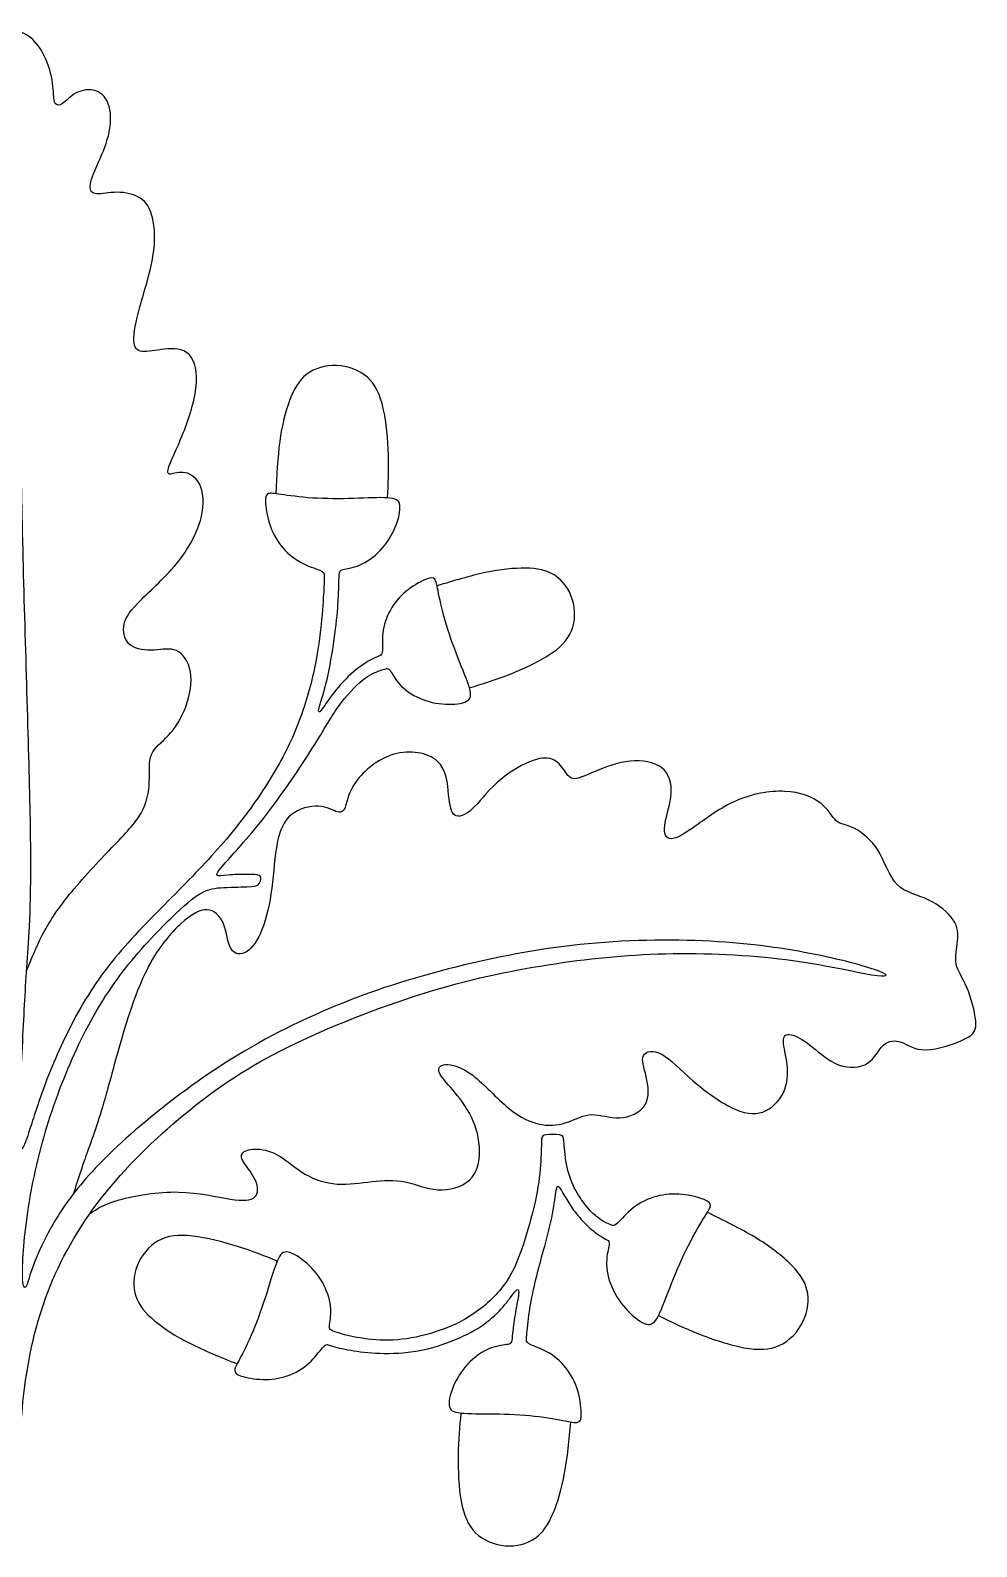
# Model space of a CAD drawing. Header units: millimetres. Extents: x -100 to 100, y -108 to 99.
# Drawn here: x 75.32 to 100.02, y -48.99 to -9.4 of the extents above; entities that cross this region are included whole.
import ezdxf

# ---------------------------------------------------------------- set-up
doc = ezdxf.new("R2010")
doc.units = ezdxf.units.MM
doc.header["$MEASUREMENT"] = 0

msp = doc.modelspace()

# ---------------------------------------------------------------- linework, layer by layer
at = {"color": 5, "linetype": 'ByBlock', "lineweight": -2}
for points, knots in [([(75.221, -33.962), (75.343, -33.656), (75.465, -33.35), (75.632, -33.027), (75.799, -32.705), (76.012, -32.366), (76.337, -31.965), (76.662, -31.563), (77.101, -31.098), (77.798, -30.371), (78.057, -30.109), (78.365, -29.565), (78.415, -29.283), (78.425, -29.015), (78.435, -28.748), (78.405, -28.496), (78.483, -28.308), (78.561, -28.121), (78.747, -27.998), (79.099, -27.616), (79.265, -27.357), (79.376, -27.059), (79.487, -26.76), (79.544, -26.421), (79.497, -26.149), (79.451, -25.877), (79.301, -25.671), (79.132, -25.595), (78.963, -25.518), (78.774, -25.572), (78.554, -25.583), (78.335, -25.595), (78.086, -25.565), (77.937, -25.455), (77.788, -25.346), (77.688, -24.967), (77.867, -24.622), (78.125, -24.355), (78.382, -24.088), (78.807, -23.726), (79.132, -23.329), (79.457, -22.933), (79.683, -22.501), (79.778, -22.129), (79.872, -21.758), (79.836, -21.446), (79.731, -21.245), (79.627, -21.044), (79.454, -20.954), (79.301, -20.943), (79.149, -20.931), (79.016, -20.997), (78.953, -20.987), (78.89, -20.978), (78.896, -20.891), (78.959, -20.73), (79.022, -20.569), (79.142, -20.334), (79.285, -19.977), (79.427, -19.62), (79.593, -19.142), (79.642, -18.744), (79.69, -18.345), (79.62, -18.027), (79.461, -17.866), (79.301, -17.705), (79.052, -17.701), (78.822, -17.726), (78.591, -17.751), (78.378, -17.804), (78.237, -17.788), (78.096, -17.771), (78.027, -17.685), (78.02, -17.496), (78.013, -17.306), (78.07, -17.014), (78.289, -16.221), (78.452, -15.72), (78.521, -15.301), (78.591, -14.883), (78.568, -14.548), (78.508, -14.299), (78.448, -14.05), (78.352, -13.887), (78.189, -13.783), (78.027, -13.678), (77.798, -13.632), (77.376, -13.632), (77.183, -13.678), (77.057, -13.67), (76.931, -13.662), (76.871, -13.599), (76.881, -13.466), (76.891, -13.333), (76.971, -13.131), (77.071, -12.903), (77.17, -12.676), (77.29, -12.423), (77.356, -12.156), (77.423, -11.889), (77.436, -11.607), (77.378, -11.394), (77.32, -11.182), (77.19, -11.039), (77.028, -10.983), (76.865, -10.927), (76.669, -10.956), (76.515, -11.039), (76.36, -11.122), (76.247, -11.258), (76.068, -11.375), (76.002, -11.355), (75.935, -11.272), (75.935, -11.209), (75.925, -11.059), (75.916, -10.91), (75.896, -10.674), (75.824, -10.43), (75.753, -10.186), (75.63, -9.934), (75.491, -9.761), (75.351, -9.589), (75.195, -9.496), (75.067, -9.449), (74.938, -9.403), (74.837, -9.403), (74.736, -9.403)], [-1, -1, -1, -1, -0.956522, -0.956522, -0.956522, -0.934783, -0.934783, -0.934783, -0.913043, -0.913043, -0.891304, -0.891304, -0.869565, -0.869565, -0.869565, -0.847826, -0.847826, -0.847826, -0.826087, -0.826087, -0.804348, -0.804348, -0.804348, -0.782608, -0.782608, -0.782608, -0.760869, -0.760869, -0.760869, -0.73913, -0.73913, -0.73913, -0.717391, -0.717391, -0.717391, -0.695652, -0.673913, -0.673913, -0.673913, -0.652173, -0.652173, -0.652173, -0.630434, -0.630434, -0.630434, -0.608695, -0.608695, -0.608695, -0.586956, -0.586956, -0.586956, -0.565217, -0.565217, -0.565217, -0.543478, -0.543478, -0.543478, -0.521738, -0.521738, -0.521738, -0.499999, -0.499999, -0.499999, -0.47826, -0.47826, -0.47826, -0.456521, -0.456521, -0.456521, -0.434782, -0.434782, -0.434782, -0.413043, -0.413043, -0.413043, -0.391303, -0.391303, -0.369564, -0.369564, -0.369564, -0.347825, -0.347825, -0.347825, -0.326086, -0.326086, -0.326086, -0.304347, -0.304347, -0.282608, -0.282608, -0.282608, -0.260868, -0.260868, -0.260868, -0.239129, -0.239129, -0.239129, -0.21739, -0.21739, -0.21739, -0.195651, -0.195651, -0.195651, -0.173912, -0.173912, -0.173912, -0.152173, -0.152173, -0.152173, -0.130433, -0.130433, -0.108694, -0.108694, -0.086955, -0.086955, -0.086955, -0.065216, -0.065216, -0.065216, -0.043477, -0.043477, -0.043477, -0.021738, -0.021738, -0.021738, 0, 0, 0, 0]), ([(83.369, -23.964), (83.372, -23.831), (83.376, -23.698), (83.382, -23.615), (83.388, -23.532), (83.397, -23.499), (83.483, -23.476), (83.569, -23.453), (83.733, -23.439), (83.913, -23.365), (84.093, -23.29), (84.289, -23.154), (84.453, -22.98), (84.617, -22.805), (84.75, -22.593), (84.841, -22.376), (84.933, -22.158), (84.982, -21.936), (84.962, -21.801), (84.943, -21.667), (84.853, -21.62), (84.644, -21.607), (84.435, -21.594), (84.106, -21.614), (83.754, -21.624), (83.402, -21.634), (83.027, -21.634), (82.69, -21.612), (82.353, -21.591), (82.055, -21.547), (81.864, -21.519), (81.673, -21.491), (81.59, -21.478), (81.535, -21.498), (81.48, -21.518), (81.454, -21.571), (81.457, -21.708), (81.461, -21.846), (81.494, -22.069), (81.56, -22.278), (81.626, -22.487), (81.726, -22.683), (81.864, -22.857), (82.002, -23.031), (82.178, -23.184), (82.368, -23.288), (82.559, -23.393), (82.765, -23.449), (82.873, -23.494), (82.981, -23.539), (82.991, -23.572), (82.994, -23.725), (82.987, -23.844), (82.976, -24.05), (82.964, -24.257), (82.947, -24.549), (82.871, -25.28), (82.811, -25.718), (82.708, -26.181), (82.605, -26.644), (82.459, -27.132), (82.27, -27.6), (82.081, -28.068), (81.848, -28.516), (81.261, -29.459), (80.906, -29.954), (80.511, -30.428), (80.116, -30.903), (79.681, -31.358), (79.19, -31.856), (78.698, -32.354), (78.151, -32.895), (77.251, -33.937), (76.899, -34.438), (76.577, -35.016), (76.255, -35.593), (75.963, -36.247), (75.545, -37.323), (75.419, -37.744), (75.319, -38.051), (75.22, -38.358), (75.147, -38.551), (75.099, -38.604), (75.05, -38.657), (75.027, -38.571), (75.035, -38.05), (75.044, -37.528), (75.084, -36.572), (75.12, -35.791), (75.157, -35.009), (75.19, -34.402), (75.236, -33.744), (75.283, -33.087), (75.343, -32.38), (75.33, -30.816), (75.318, -29.252), (75.233, -26.831), (75.168, -24.488), (75.104, -22.144), (75.059, -19.879), (75.023, -17.79), (74.987, -15.701), (74.961, -13.789), (74.934, -12.793), (74.907, -11.797), (74.88, -11.717), (74.847, -11.678), (74.814, -11.638), (74.775, -11.638), (74.736, -11.637)], [4, 4, 4, 4, 4.025641, 4.025641, 4.025641, 4.051283, 4.051283, 4.051283, 4.076924, 4.076924, 4.076924, 4.102565, 4.102565, 4.102565, 4.128206, 4.128206, 4.128206, 4.153848, 4.153848, 4.153848, 4.179489, 4.179489, 4.179489, 4.20513, 4.20513, 4.20513, 4.230771, 4.230771, 4.230771, 4.256413, 4.256413, 4.256413, 4.282054, 4.282054, 4.282054, 4.307695, 4.307695, 4.307695, 4.333336, 4.333336, 4.333336, 4.358978, 4.358978, 4.358978, 4.384619, 4.384619, 4.384619, 4.41026, 4.41026, 4.41026, 4.435902, 4.435902, 4.461543, 4.461543, 4.461543, 4.487184, 4.487184, 4.512825, 4.512825, 4.512825, 4.538467, 4.538467, 4.538467, 4.564108, 4.564108, 4.589749, 4.589749, 4.589749, 4.61539, 4.61539, 4.61539, 4.641032, 4.641032, 4.666673, 4.666673, 4.666673, 4.692314, 4.692314, 4.717956, 4.717956, 4.717956, 4.743597, 4.743597, 4.743597, 4.769238, 4.769238, 4.769238, 4.794879, 4.794879, 4.794879, 4.820521, 4.820521, 4.820521, 4.846162, 4.846162, 4.846162, 4.871803, 4.871803, 4.871803, 4.897444, 4.897444, 4.897444, 4.923086, 4.923086, 4.923086, 4.948727, 4.948727, 4.948727, 5, 5, 5, 5]), ([(84.644, -21.607), (84.66, -21.248), (84.677, -20.889), (84.666, -20.486), (84.654, -20.083), (84.614, -19.634), (84.533, -19.276), (84.451, -18.917), (84.329, -18.649), (83.904, -18.27), (83.602, -18.161), (83.311, -18.149), (83.021, -18.137), (82.742, -18.224), (82.536, -18.381), (82.33, -18.539), (82.198, -18.768), (81.975, -19.359), (81.886, -19.721), (81.829, -20.138), (81.773, -20.555), (81.75, -21.027), (81.727, -21.499)], [0, 0, 0, 0, 0.111111, 0.111111, 0.111111, 0.222222, 0.222222, 0.222222, 0.333333, 0.333333, 0.444444, 0.444444, 0.444444, 0.555556, 0.555556, 0.555556, 0.666667, 0.666667, 0.777778, 0.777778, 0.777778, 1, 1, 1, 1]), ([(84.452, -26.114), (84.504, -26.096), (84.556, -26.079), (84.64, -26.059), (84.673, -26.056), (84.77, -26.196), (84.835, -26.34), (84.961, -26.478), (85.086, -26.616), (85.272, -26.748), (85.692, -26.932), (85.926, -26.983), (86.152, -26.995), (86.377, -27.007), (86.594, -26.98), (86.708, -26.919), (86.823, -26.858), (86.836, -26.762), (86.78, -26.569), (86.725, -26.376), (86.601, -26.087), (86.478, -25.773), (86.356, -25.459), (86.235, -25.121), (86.056, -24.5), (85.999, -24.217), (85.926, -23.855), (85.911, -23.775), (85.876, -23.733), (85.84, -23.69), (85.784, -23.683), (85.661, -23.73), (85.538, -23.778), (85.348, -23.879), (85.014, -24.134), (84.87, -24.287), (84.757, -24.467), (84.644, -24.648), (84.564, -24.856), (84.531, -25.061), (84.498, -25.267), (84.514, -25.471), (84.508, -25.582), (84.503, -25.694), (84.476, -25.714), (84.439, -25.73), (84.402, -25.747), (84.354, -25.761), (84.239, -25.821), (84.125, -25.882), (83.943, -25.989), (83.758, -26.147), (83.573, -26.304), (83.384, -26.512), (83.235, -26.703), (83.086, -26.895), (82.979, -27.071), (82.914, -27.151), (82.849, -27.23), (82.828, -27.214), (82.856, -27.097), (82.884, -26.98), (82.962, -26.762), (83.036, -26.464), (83.11, -26.166), (83.179, -25.788), (83.233, -25.428), (83.286, -25.068), (83.322, -24.726), (83.342, -24.485), (83.362, -24.244), (83.366, -24.104), (83.369, -23.964)], [3, 3, 3, 3, 3.037037, 3.037037, 3.074074, 3.074074, 3.111111, 3.111111, 3.111111, 3.148148, 3.148148, 3.185185, 3.185185, 3.185185, 3.222222, 3.222222, 3.222222, 3.259259, 3.259259, 3.259259, 3.296296, 3.296296, 3.296296, 3.333333, 3.333333, 3.37037, 3.37037, 3.407407, 3.407407, 3.407407, 3.444444, 3.444444, 3.444444, 3.481481, 3.481481, 3.518519, 3.518519, 3.518519, 3.555556, 3.555556, 3.555556, 3.592593, 3.592593, 3.592593, 3.62963, 3.62963, 3.62963, 3.666667, 3.666667, 3.666667, 3.703704, 3.703704, 3.703704, 3.740741, 3.740741, 3.740741, 3.777778, 3.777778, 3.777778, 3.814815, 3.814815, 3.814815, 3.851852, 3.851852, 3.851852, 3.888889, 3.888889, 3.888889, 3.925926, 3.925926, 3.925926, 4, 4, 4, 4]), ([(86.78, -26.569), (87.109, -26.468), (87.438, -26.367), (87.798, -26.227), (88.157, -26.086), (88.548, -25.905), (88.845, -25.717), (89.142, -25.528), (89.345, -25.33), (89.447, -25.078), (89.548, -24.825), (89.55, -24.518), (89.466, -24.252), (89.383, -23.987), (89.215, -23.763), (89.007, -23.629), (88.798, -23.494), (88.549, -23.448), (88.247, -23.444), (87.945, -23.439), (87.59, -23.475), (87.196, -23.558), (86.802, -23.642), (86.369, -23.774), (85.936, -23.906)], [0, 0, 0, 0, 0.111111, 0.111111, 0.111111, 0.222222, 0.222222, 0.222222, 0.333333, 0.333333, 0.333333, 0.444444, 0.444444, 0.444444, 0.555556, 0.555556, 0.555556, 0.666667, 0.666667, 0.666667, 0.777778, 0.777778, 0.777778, 1, 1, 1, 1]), ([(74.736, -48.488), (74.8, -48.488), (74.865, -48.488), (74.976, -48.478), (75.023, -48.468), (75.038, -48.19), (75.052, -47.911), (75.036, -47.363), (75.044, -46.739), (75.052, -46.115), (75.086, -45.415), (75.197, -44.643), (75.308, -43.871), (75.497, -43.028), (75.836, -42.19), (76.174, -41.352), (76.662, -40.519), (77.93, -38.949), (78.71, -38.212), (79.479, -37.589), (80.247, -36.967), (81.004, -36.459), (82.04, -35.946), (83.075, -35.433), (84.39, -34.916), (86.753, -34.179), (87.802, -33.96), (88.824, -33.799), (89.847, -33.638), (90.843, -33.535), (91.898, -33.51), (92.954, -33.485), (94.069, -33.538), (95.04, -33.662), (96.011, -33.787), (96.837, -33.983), (97.276, -34.056), (97.714, -34.129), (97.763, -34.079), (97.48, -33.968), (97.196, -33.857), (96.579, -33.684), (95.813, -33.53), (95.048, -33.375), (94.135, -33.239), (93.077, -33.183), (92.018, -33.126), (90.813, -33.15), (89.669, -33.269), (88.526, -33.389), (87.444, -33.604), (86.425, -33.858), (85.406, -34.112), (84.45, -34.404), (82.494, -35.188), (81.495, -35.679), (80.558, -36.263), (79.62, -36.847), (78.744, -37.525), (77.393, -38.693), (76.918, -39.184), (76.556, -39.632), (76.194, -40.08), (75.945, -40.485), (75.75, -40.864), (75.554, -41.242), (75.411, -41.594), (75.255, -42.049), (75.242, -42.152), (75.207, -42.198), (75.172, -42.245), (75.116, -42.235), (75.112, -41.885), (75.109, -41.534), (75.159, -40.844), (75.272, -40.12), (75.384, -39.397), (75.56, -38.64), (75.796, -37.891), (76.032, -37.143), (76.327, -36.403), (76.649, -35.745), (76.971, -35.088), (77.32, -34.514), (77.735, -33.975), (78.149, -33.435), (78.631, -32.931), (78.984, -32.585), (79.338, -32.24), (79.563, -32.054), (79.746, -31.945), (79.929, -31.835), (80.068, -31.802), (80.284, -31.785), (80.5, -31.769), (80.792, -31.769), (80.973, -31.762), (81.153, -31.756), (81.223, -31.742), (81.266, -31.707), (81.309, -31.673), (81.326, -31.616), (81.334, -31.57), (81.343, -31.523), (81.343, -31.487), (81.29, -31.465), (81.236, -31.443), (81.13, -31.437), (80.978, -31.437), (80.825, -31.437), (80.626, -31.443), (80.476, -31.457), (80.327, -31.47), (80.227, -31.49), (80.196, -31.465), (80.164, -31.44), (80.201, -31.37), (80.405, -31.14), (80.609, -30.909), (80.981, -30.517), (81.402, -29.978), (81.824, -29.439), (82.295, -28.751), (82.626, -28.232), (82.956, -27.713), (83.145, -27.361), (83.357, -27.062), (83.57, -26.763), (83.806, -26.518), (83.992, -26.368), (84.178, -26.219), (84.315, -26.166), (84.452, -26.114)], [2, 2, 2, 2, 2.021274, 2.021274, 2.042551, 2.042551, 2.042551, 2.063828, 2.063828, 2.063828, 2.085104, 2.085104, 2.085104, 2.106381, 2.106381, 2.106381, 2.127658, 2.127658, 2.148934, 2.148934, 2.148934, 2.170211, 2.170211, 2.170211, 2.191487, 2.191487, 2.212764, 2.212764, 2.212764, 2.234041, 2.234041, 2.234041, 2.255317, 2.255317, 2.255317, 2.276594, 2.276594, 2.276594, 2.297871, 2.297871, 2.297871, 2.319147, 2.319147, 2.319147, 2.340424, 2.340424, 2.340424, 2.361701, 2.361701, 2.361701, 2.382977, 2.382977, 2.382977, 2.404254, 2.404254, 2.425531, 2.425531, 2.425531, 2.446807, 2.446807, 2.468084, 2.468084, 2.468084, 2.48936, 2.48936, 2.48936, 2.510637, 2.510637, 2.531914, 2.531914, 2.531914, 2.55319, 2.55319, 2.55319, 2.574467, 2.574467, 2.574467, 2.595744, 2.595744, 2.595744, 2.61702, 2.61702, 2.61702, 2.638297, 2.638297, 2.638297, 2.659574, 2.659574, 2.659574, 2.68085, 2.68085, 2.68085, 2.702127, 2.702127, 2.702127, 2.723404, 2.723404, 2.723404, 2.74468, 2.74468, 2.74468, 2.765957, 2.765957, 2.765957, 2.787234, 2.787234, 2.787234, 2.80851, 2.80851, 2.80851, 2.829787, 2.829787, 2.829787, 2.851063, 2.851063, 2.851063, 2.87234, 2.87234, 2.87234, 2.893617, 2.893617, 2.893617, 2.914893, 2.914893, 2.914893, 2.93617, 2.93617, 2.93617, 2.957447, 2.957447, 2.957447, 3, 3, 3, 3]), ([(76.877, -40.29), (77.058, -40.168), (77.239, -40.046), (77.636, -39.934), (78.034, -39.822), (78.648, -39.719), (79.189, -39.729), (79.73, -39.739), (80.198, -39.862), (80.875, -39.968), (81.084, -39.951), (81.182, -39.857), (81.28, -39.762), (81.267, -39.589), (81.194, -39.425), (81.121, -39.261), (80.988, -39.105), (80.908, -38.982), (80.829, -38.859), (80.802, -38.769), (80.863, -38.705), (80.925, -38.64), (81.074, -38.6), (81.252, -38.608), (81.429, -38.617), (81.635, -38.673), (81.838, -38.798), (82.04, -38.922), (82.239, -39.115), (82.485, -39.259), (82.73, -39.403), (83.023, -39.5), (83.325, -39.521), (83.627, -39.543), (83.939, -39.49), (84.238, -39.457), (84.536, -39.423), (84.822, -39.41), (85.379, -39.523), (85.652, -39.649), (85.952, -39.669), (86.252, -39.689), (86.581, -39.603), (86.979, -39.231), (87.049, -38.945), (87.042, -38.355), (86.966, -38.049), (86.833, -37.774), (86.7, -37.498), (86.511, -37.253), (86.183, -36.871), (86.043, -36.735), (85.95, -36.506), (85.997, -36.413), (86.153, -36.401), (86.309, -36.389), (86.574, -36.459), (86.87, -36.683), (87.165, -36.907), (87.49, -37.286), (87.801, -37.54), (88.111, -37.794), (88.407, -37.923), (88.667, -37.968), (88.928, -38.013), (89.153, -37.973), (89.363, -37.898), (89.572, -37.823), (89.764, -37.714), (89.98, -37.709), (90.196, -37.704), (90.435, -37.804), (90.697, -37.792), (90.959, -37.78), (91.245, -37.657), (91.49, -37.246), (91.45, -36.957), (91.394, -36.716), (91.338, -36.476), (91.265, -36.283), (91.324, -36.167), (91.384, -36.051), (91.577, -36.011), (91.802, -36.134), (92.028, -36.257), (92.287, -36.542), (92.624, -36.833), (92.961, -37.123), (93.376, -37.419), (93.713, -37.566), (94.05, -37.714), (94.308, -37.714), (94.747, -37.495), (94.926, -37.276), (95.014, -37.04), (95.102, -36.804), (95.099, -36.552), (95.029, -36.084), (94.962, -35.868), (94.977, -35.746), (94.992, -35.623), (95.089, -35.593), (95.225, -35.634), (95.361, -35.676), (95.537, -35.789), (95.739, -35.95), (95.942, -36.111), (96.171, -36.32), (96.431, -36.414), (96.692, -36.509), (96.984, -36.489), (97.175, -36.366), (97.366, -36.243), (97.455, -36.018), (97.586, -35.897), (97.717, -35.775), (97.89, -35.759), (98.056, -35.82), (98.222, -35.882), (98.381, -36.021), (98.69, -36.016), (98.999, -36.011), (99.457, -35.862), (99.712, -35.734), (99.968, -35.606), (100.021, -35.5), (99.998, -35.261), (99.975, -35.022), (99.875, -34.65), (99.762, -34.386), (99.649, -34.122), (99.523, -33.966), (99.487, -33.779), (99.45, -33.591), (99.503, -33.372), (99.525, -33.178), (99.546, -32.984), (99.536, -32.815), (99.409, -32.625), (99.281, -32.436), (99.035, -32.227), (98.755, -32.098), (98.474, -31.968), (98.159, -31.918), (97.947, -31.703), (97.734, -31.487), (97.624, -31.105), (97.447, -30.816), (97.269, -30.528), (97.024, -30.332), (96.825, -30.234), (96.625, -30.136), (96.473, -30.136), (96.357, -30.038), (96.24, -29.94), (96.161, -29.744), (95.953, -29.581), (95.746, -29.419), (95.411, -29.289), (94.611, -29.25), (94.146, -29.339), (93.739, -29.517), (93.333, -29.694), (92.984, -29.96), (92.697, -30.164), (92.41, -30.368), (92.184, -30.511), (91.905, -30.511), (91.852, -30.368), (91.877, -30.162), (91.902, -29.957), (92.005, -29.688), (92.038, -29.422), (92.071, -29.157), (92.035, -28.894), (91.869, -28.72), (91.703, -28.546), (91.407, -28.459), (91.092, -28.471), (90.777, -28.483), (90.441, -28.592), (90.164, -28.705), (89.887, -28.818), (89.668, -28.934), (89.393, -28.944), (89.336, -28.838), (89.18, -28.609), (89.08, -28.486), (88.938, -28.431), (88.795, -28.377), (88.609, -28.39), (88.35, -28.498), (88.091, -28.606), (87.759, -28.808), (87.494, -29.049), (87.228, -29.289), (87.029, -29.568), (86.847, -29.736), (86.664, -29.903), (86.498, -29.96), (86.398, -29.893), (86.299, -29.827), (86.266, -29.638), (86.237, -29.357), (86.209, -29.077), (86.186, -28.705), (85.94, -28.481), (85.695, -28.257), (85.227, -28.181), (84.39, -28.423), (84.022, -28.742), (83.823, -29.014), (83.623, -29.286), (83.594, -29.512), (83.55, -29.65), (83.507, -29.787), (83.451, -29.837), (83.341, -29.807), (83.232, -29.777), (83.069, -29.668), (82.843, -29.655), (82.618, -29.641), (82.329, -29.724), (82.131, -29.884), (81.934, -30.043), (81.828, -30.279), (81.763, -30.615), (81.698, -30.952), (81.675, -31.391), (81.622, -31.795), (81.569, -32.2), (81.486, -32.572), (81.373, -32.863), (81.26, -33.153), (81.117, -33.362), (80.965, -33.457), (80.812, -33.551), (80.649, -33.531), (80.558, -33.379), (80.467, -33.226), (80.447, -32.941), (80.359, -32.727), (80.271, -32.512), (80.115, -32.37), (79.927, -32.361), (79.74, -32.353), (79.521, -32.479), (79.255, -32.722), (78.99, -32.964), (78.678, -33.322), (78.407, -33.837), (78.137, -34.351), (77.907, -35.022), (77.522, -36.33), (77.366, -36.967), (77.202, -37.515), (77.038, -38.062), (76.865, -38.521), (76.738, -38.881), (76.611, -39.242), (76.53, -39.505), (76.448, -39.769)], [0, 0, 0, 0, 0.010753, 0.010753, 0.010753, 0.021505, 0.021505, 0.021505, 0.032258, 0.032258, 0.043011, 0.043011, 0.043011, 0.053763, 0.053763, 0.053763, 0.064516, 0.064516, 0.064516, 0.075269, 0.075269, 0.075269, 0.086022, 0.086022, 0.086022, 0.096774, 0.096774, 0.096774, 0.107527, 0.107527, 0.107527, 0.11828, 0.11828, 0.11828, 0.129032, 0.129032, 0.129032, 0.139785, 0.139785, 0.150538, 0.150538, 0.150538, 0.16129, 0.16129, 0.172043, 0.172043, 0.182796, 0.182796, 0.182796, 0.193548, 0.193548, 0.204301, 0.204301, 0.215054, 0.215054, 0.215054, 0.225806, 0.225806, 0.225806, 0.236559, 0.236559, 0.236559, 0.247312, 0.247312, 0.247312, 0.258065, 0.258065, 0.258065, 0.268817, 0.268817, 0.268817, 0.27957, 0.27957, 0.27957, 0.290323, 0.290323, 0.301075, 0.301075, 0.301075, 0.311828, 0.311828, 0.311828, 0.322581, 0.322581, 0.322581, 0.333333, 0.333333, 0.333333, 0.344086, 0.344086, 0.344086, 0.354839, 0.354839, 0.365591, 0.365591, 0.365591, 0.376344, 0.376344, 0.387097, 0.387097, 0.387097, 0.397849, 0.397849, 0.397849, 0.408602, 0.408602, 0.408602, 0.419355, 0.419355, 0.419355, 0.430108, 0.430108, 0.430108, 0.44086, 0.44086, 0.44086, 0.451613, 0.451613, 0.451613, 0.462366, 0.462366, 0.462366, 0.473118, 0.473118, 0.473118, 0.483871, 0.483871, 0.483871, 0.494624, 0.494624, 0.494624, 0.505376, 0.505376, 0.505376, 0.516129, 0.516129, 0.516129, 0.526882, 0.526882, 0.526882, 0.537634, 0.537634, 0.537634, 0.548387, 0.548387, 0.548387, 0.55914, 0.55914, 0.55914, 0.569892, 0.569892, 0.569892, 0.580645, 0.580645, 0.580645, 0.591398, 0.591398, 0.591398, 0.602151, 0.602151, 0.612903, 0.612903, 0.612903, 0.623656, 0.623656, 0.623656, 0.634409, 0.634409, 0.645161, 0.645161, 0.645161, 0.655914, 0.655914, 0.655914, 0.666667, 0.666667, 0.666667, 0.677419, 0.677419, 0.677419, 0.688172, 0.688172, 0.688172, 0.698925, 0.698925, 0.709677, 0.709677, 0.72043, 0.72043, 0.72043, 0.731183, 0.731183, 0.731183, 0.741935, 0.741935, 0.741935, 0.752688, 0.752688, 0.752688, 0.763441, 0.763441, 0.763441, 0.774194, 0.774194, 0.774194, 0.784946, 0.784946, 0.784946, 0.795699, 0.795699, 0.806452, 0.806452, 0.806452, 0.817204, 0.817204, 0.817204, 0.827957, 0.827957, 0.827957, 0.83871, 0.83871, 0.83871, 0.849462, 0.849462, 0.849462, 0.860215, 0.860215, 0.860215, 0.870968, 0.870968, 0.870968, 0.88172, 0.88172, 0.88172, 0.892473, 0.892473, 0.892473, 0.903226, 0.903226, 0.903226, 0.913978, 0.913978, 0.913978, 0.924731, 0.924731, 0.924731, 0.935484, 0.935484, 0.935484, 0.946237, 0.946237, 0.946237, 0.956989, 0.956989, 0.967742, 0.967742, 0.967742, 0.978495, 0.978495, 0.978495, 1, 1, 1, 1]), ([(90.318, -40.516), (90.249, -40.476), (90.18, -40.437), (90.02, -40.306), (89.928, -40.215), (89.724, -39.963), (89.611, -39.802), (89.519, -39.617), (89.427, -39.432), (89.356, -39.223), (89.314, -39), (89.273, -38.778), (89.261, -38.542), (89.247, -38.41), (89.233, -38.278), (89.216, -38.25), (89.039, -38.225), (88.878, -38.228), (88.787, -38.238), (88.695, -38.247), (88.674, -38.262), (88.655, -38.476), (88.659, -38.675), (88.644, -38.93), (88.629, -39.186), (88.596, -39.498), (88.523, -39.857), (88.45, -40.215), (88.337, -40.62), (88.216, -41), (88.096, -41.38), (87.968, -41.735), (87.751, -42.061), (87.534, -42.386), (87.226, -42.681), (86.899, -42.903), (86.573, -43.124), (86.226, -43.272), (85.889, -43.381), (85.552, -43.49), (85.225, -43.559), (84.909, -43.585), (84.593, -43.611), (84.287, -43.593), (84.026, -43.555), (83.766, -43.517), (83.549, -43.46), (83.415, -43.422), (83.281, -43.384), (83.229, -43.364), (83.189, -43.345), (83.149, -43.326), (83.121, -43.307), (83.127, -43.219), (83.134, -43.131), (83.174, -42.974), (83.163, -42.783), (83.152, -42.591), (83.088, -42.364), (82.979, -42.155), (82.87, -41.945), (82.715, -41.753), (82.542, -41.597), (82.369, -41.442), (82.178, -41.323), (82.047, -41.298), (81.915, -41.273), (81.843, -41.342), (81.763, -41.532), (81.682, -41.723), (81.594, -42.035), (81.385, -42.697), (81.263, -43.047), (81.134, -43.353), (81.005, -43.66), (80.868, -43.925), (80.691, -44.262), (80.652, -44.335), (80.653, -44.392), (80.654, -44.45), (80.695, -44.492), (80.824, -44.533), (80.953, -44.575), (81.171, -44.616), (81.388, -44.622), (81.604, -44.628), (81.819, -44.599), (82.233, -44.455), (82.432, -44.341), (82.591, -44.197), (82.751, -44.053), (82.87, -43.879), (83.023, -43.707), (83.057, -43.709), (83.092, -43.717), (83.126, -43.726), (83.161, -43.741), (83.196, -43.756)], [3, 3, 3, 3, 3.027778, 3.027778, 3.055556, 3.055556, 3.083333, 3.083333, 3.083333, 3.111111, 3.111111, 3.111111, 3.138889, 3.138889, 3.138889, 3.166667, 3.166667, 3.194444, 3.194444, 3.194444, 3.222222, 3.222222, 3.25, 3.25, 3.25, 3.277778, 3.277778, 3.277778, 3.305556, 3.305556, 3.305556, 3.333333, 3.333333, 3.333333, 3.361111, 3.361111, 3.361111, 3.388889, 3.388889, 3.388889, 3.416667, 3.416667, 3.416667, 3.444444, 3.444444, 3.444444, 3.472222, 3.472222, 3.472222, 3.5, 3.5, 3.5, 3.527778, 3.527778, 3.527778, 3.555556, 3.555556, 3.555556, 3.583333, 3.583333, 3.583333, 3.611111, 3.611111, 3.611111, 3.638889, 3.638889, 3.638889, 3.666667, 3.666667, 3.666667, 3.694444, 3.694444, 3.722222, 3.722222, 3.722222, 3.75, 3.75, 3.777778, 3.777778, 3.777778, 3.805556, 3.805556, 3.805556, 3.833333, 3.833333, 3.833333, 3.861111, 3.861111, 3.888889, 3.888889, 3.888889, 3.916667, 3.916667, 3.944444, 3.944444, 3.944444, 4, 4, 4, 4]), ([(88.28, -43.426), (88.299, -43.221), (88.319, -43.017), (88.359, -42.77), (88.4, -42.524), (88.461, -42.235), (88.523, -41.98), (88.584, -41.725), (88.645, -41.505), (88.718, -41.243), (88.79, -40.982), (88.873, -40.68), (88.929, -40.404), (88.986, -40.129), (89.016, -39.88), (89.039, -39.737), (89.062, -39.594), (89.079, -39.558), (89.114, -39.592), (89.15, -39.626), (89.205, -39.73), (89.269, -39.842), (89.333, -39.953), (89.406, -40.071), (89.501, -40.199), (89.596, -40.328), (89.714, -40.467), (89.835, -40.585), (89.957, -40.703), (90.081, -40.8), (90.174, -40.862), (90.266, -40.924), (90.326, -40.951), (90.37, -40.976), (90.415, -41.001), (90.442, -41.022), (90.429, -41.112), (90.416, -41.203), (90.362, -41.362), (90.36, -41.561), (90.357, -41.76), (90.406, -41.998), (90.503, -42.223), (90.6, -42.447), (90.746, -42.658), (90.913, -42.831), (91.08, -43.004), (91.269, -43.141), (91.403, -43.177), (91.537, -43.212), (91.617, -43.147), (91.714, -42.956), (91.811, -42.765), (91.925, -42.449), (92.19, -41.78), (92.341, -41.429), (92.498, -41.121), (92.654, -40.814), (92.815, -40.551), (92.918, -40.383), (93.022, -40.216), (93.068, -40.143), (93.071, -40.084), (93.075, -40.024), (93.036, -39.978), (92.774, -39.873), (92.552, -39.814), (92.329, -39.792), (92.106, -39.77), (91.882, -39.785), (91.663, -39.843), (91.444, -39.902), (91.23, -40.006), (91.055, -40.143), (90.88, -40.279), (90.744, -40.45), (90.658, -40.533), (90.573, -40.616), (90.537, -40.612), (90.489, -40.595), (90.441, -40.577), (90.38, -40.547), (90.318, -40.516)], [2, 2, 2, 2, 2.034483, 2.034483, 2.034483, 2.068966, 2.068966, 2.068966, 2.103448, 2.103448, 2.103448, 2.137931, 2.137931, 2.137931, 2.172414, 2.172414, 2.172414, 2.206897, 2.206897, 2.206897, 2.241379, 2.241379, 2.241379, 2.275862, 2.275862, 2.275862, 2.310345, 2.310345, 2.310345, 2.344828, 2.344828, 2.344828, 2.37931, 2.37931, 2.37931, 2.413793, 2.413793, 2.413793, 2.448276, 2.448276, 2.448276, 2.482759, 2.482759, 2.482759, 2.517241, 2.517241, 2.517241, 2.551724, 2.551724, 2.551724, 2.586207, 2.586207, 2.586207, 2.62069, 2.62069, 2.655172, 2.655172, 2.655172, 2.689655, 2.689655, 2.689655, 2.724138, 2.724138, 2.724138, 2.758621, 2.758621, 2.793103, 2.793103, 2.793103, 2.827586, 2.827586, 2.827586, 2.862069, 2.862069, 2.862069, 2.896552, 2.896552, 2.896552, 2.931034, 2.931034, 2.931034, 3, 3, 3, 3]), ([(91.714, -42.956), (92.044, -43.116), (92.374, -43.277), (93.14, -43.581), (93.577, -43.724), (93.946, -43.793), (94.315, -43.861), (94.617, -43.854), (94.88, -43.731), (95.143, -43.608), (95.368, -43.369), (95.624, -42.834), (95.656, -42.537), (95.526, -42.024), (95.365, -41.807), (94.9, -41.36), (94.597, -41.129), (94.228, -40.908), (93.86, -40.687), (93.426, -40.475), (92.992, -40.263)], [0, 0, 0, 0, 0.111111, 0.111111, 0.222222, 0.222222, 0.222222, 0.333333, 0.333333, 0.333333, 0.444444, 0.444444, 0.555556, 0.555556, 0.666667, 0.666667, 0.777778, 0.777778, 0.777778, 1, 1, 1, 1]), ([(81.763, -41.532), (81.434, -41.4), (81.105, -41.269), (80.346, -41.029), (79.915, -40.92), (79.555, -40.88), (79.195, -40.84), (78.904, -40.867), (78.659, -41.003), (78.414, -41.14), (78.214, -41.386), (78.004, -41.92), (77.994, -42.207), (78.074, -42.45), (78.155, -42.693), (78.325, -42.891), (78.564, -43.09), (78.803, -43.289), (79.111, -43.49), (79.481, -43.678), (79.852, -43.866), (80.284, -44.04), (80.717, -44.215)], [0, 0, 0, 0, 0.111111, 0.111111, 0.222222, 0.222222, 0.222222, 0.333333, 0.333333, 0.333333, 0.444444, 0.444444, 0.555556, 0.555556, 0.555556, 0.666667, 0.666667, 0.666667, 0.777778, 0.777778, 0.777778, 1, 1, 1, 1]), ([(83.196, -43.756), (83.37, -43.797), (83.544, -43.837), (83.765, -43.873), (83.985, -43.908), (84.252, -43.938), (84.562, -43.941), (84.871, -43.944), (85.223, -43.921), (85.567, -43.85), (85.91, -43.778), (86.246, -43.659), (86.527, -43.534), (86.808, -43.408), (87.036, -43.277), (87.424, -42.982), (87.585, -42.817), (87.709, -42.666), (87.834, -42.515), (87.922, -42.378), (87.982, -42.315), (88.041, -42.251), (88.073, -42.263), (88.069, -42.354), (88.065, -42.446), (88.025, -42.617), (87.961, -42.983), (87.936, -43.179), (87.92, -43.318), (87.904, -43.457), (87.895, -43.54), (87.886, -43.598), (87.877, -43.655), (87.867, -43.688), (87.781, -43.707), (87.695, -43.726), (87.533, -43.732), (87.172, -43.864), (86.973, -43.989), (86.804, -44.154), (86.634, -44.318), (86.494, -44.522), (86.295, -44.942), (86.237, -45.159), (86.25, -45.293), (86.264, -45.426), (86.35, -45.476), (86.556, -45.498), (86.761, -45.52), (87.086, -45.515), (87.433, -45.52), (87.78, -45.526), (88.15, -45.542), (88.481, -45.578), (88.812, -45.614), (89.105, -45.669), (89.478, -45.741), (89.559, -45.758), (89.614, -45.741), (89.669, -45.724), (89.698, -45.672), (89.7, -45.537), (89.703, -45.401), (89.68, -45.18), (89.624, -44.971), (89.567, -44.762), (89.478, -44.565), (89.35, -44.387), (89.221, -44.21), (89.055, -44.051), (88.871, -43.94), (88.688, -43.829), (88.487, -43.764), (88.383, -43.715), (88.279, -43.667), (88.27, -43.633), (88.269, -43.588), (88.268, -43.542), (88.274, -43.484), (88.28, -43.426)], [4, 4, 4, 4, 4.034483, 4.034483, 4.034483, 4.068966, 4.068966, 4.068966, 4.103448, 4.103448, 4.103448, 4.137931, 4.137931, 4.137931, 4.172414, 4.172414, 4.206897, 4.206897, 4.206897, 4.241379, 4.241379, 4.241379, 4.275862, 4.275862, 4.275862, 4.310345, 4.310345, 4.344828, 4.344828, 4.344828, 4.37931, 4.37931, 4.37931, 4.413793, 4.413793, 4.413793, 4.448276, 4.448276, 4.482759, 4.482759, 4.482759, 4.517241, 4.517241, 4.551724, 4.551724, 4.551724, 4.586207, 4.586207, 4.586207, 4.62069, 4.62069, 4.62069, 4.655172, 4.655172, 4.655172, 4.689655, 4.689655, 4.724138, 4.724138, 4.724138, 4.758621, 4.758621, 4.758621, 4.793103, 4.793103, 4.793103, 4.827586, 4.827586, 4.827586, 4.862069, 4.862069, 4.862069, 4.896552, 4.896552, 4.896552, 4.931034, 4.931034, 4.931034, 5, 5, 5, 5]), ([(86.556, -45.498), (86.524, -45.851), (86.492, -46.204), (86.486, -46.602), (86.48, -47), (86.5, -47.443), (86.564, -47.8), (86.629, -48.157), (86.738, -48.427), (86.939, -48.623), (87.14, -48.818), (87.433, -48.939), (87.719, -48.963), (88.004, -48.987), (88.283, -48.915), (88.493, -48.768), (88.702, -48.622), (88.843, -48.402), (88.965, -48.116), (89.088, -47.829), (89.192, -47.477), (89.266, -47.068), (89.339, -46.66), (89.382, -46.195), (89.426, -45.731)], [0, 0, 0, 0, 0.111111, 0.111111, 0.111111, 0.222222, 0.222222, 0.222222, 0.333333, 0.333333, 0.333333, 0.444444, 0.444444, 0.444444, 0.555556, 0.555556, 0.555556, 0.666667, 0.666667, 0.666667, 0.777778, 0.777778, 0.777778, 1, 1, 1, 1])]:
    msp.add_open_spline(points, degree=3, knots=knots, dxfattribs=at)

doc.saveas('drawing.dxf')
